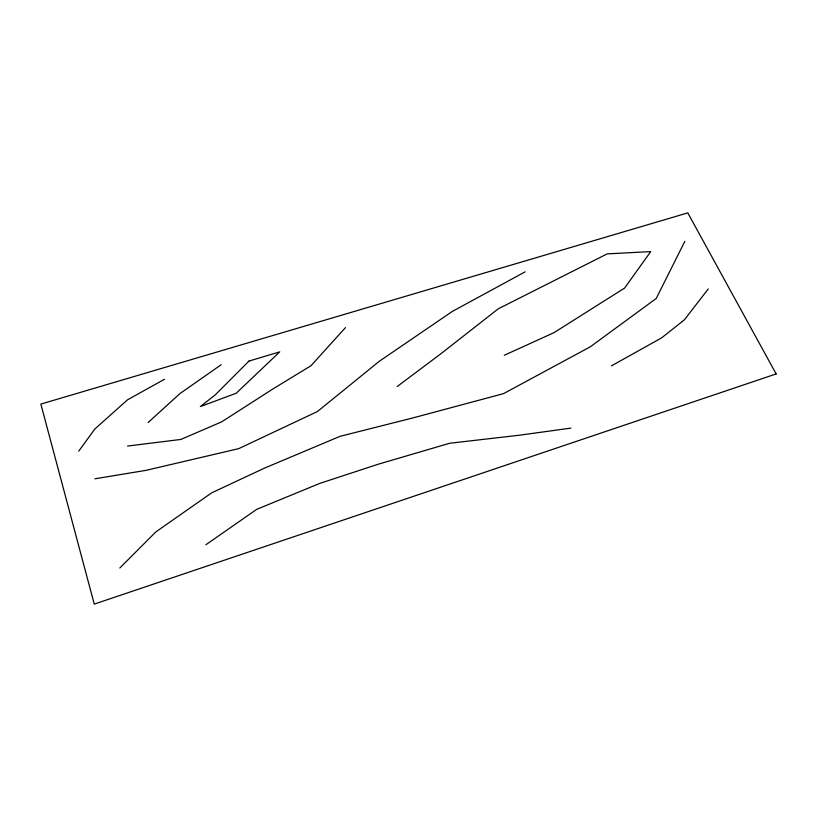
<?xml version="1.0" encoding="UTF-8"?>
<svg xmlns="http://www.w3.org/2000/svg" width="817" height="817" viewBox="0 0 817 817"><rect width="100%" height="100%" fill="white"/><g stroke="black" fill="none" stroke-linecap="round" stroke-linejoin="round"><path stroke-width="1.23" d="M684.86 241.311L656.225 298.471L590.293 346.806L503.558 393.631L412.565 418.018L340.025 436.339L264.534 468.11L211.705 492.825L155.771 531.969L119.803 568.009M78.728 451.158L94.843 428.996L127.575 399.789L164.564 379.241M708.278 288.922L684.391 319.835L661.535 337.932L611.433 365.863M345.458 327.637L310.971 365.74L272.184 389.403L221.621 421.878L180.863 439.444L127.564 446.051M148.132 422.522L179.914 393.6L221.172 364.719M397.225 386.492L440.424 354.108L498.268 308.816L607.174 253.883L650.73 251.605L624.556 288.115L553.865 332.733L504.273 355.262M205.864 544.776L256.671 509.369L319.713 483.429L377.883 464.322L449.605 443.274L519.653 435.175L570.899 428.118M525.137 271.847L452.291 311.451L379.323 361.257L317.435 411.523L238.738 448.635L145.947 470.367L94.874 478.803M248.96 361.073L215.31 394.825L200.328 406.59L236.215 393.232L279.741 351.861L248.96 361.073M776.15 373.931L94.261 604.11L40.85 404.088L687.791 212.89L776.15 373.931"/></g></svg>
